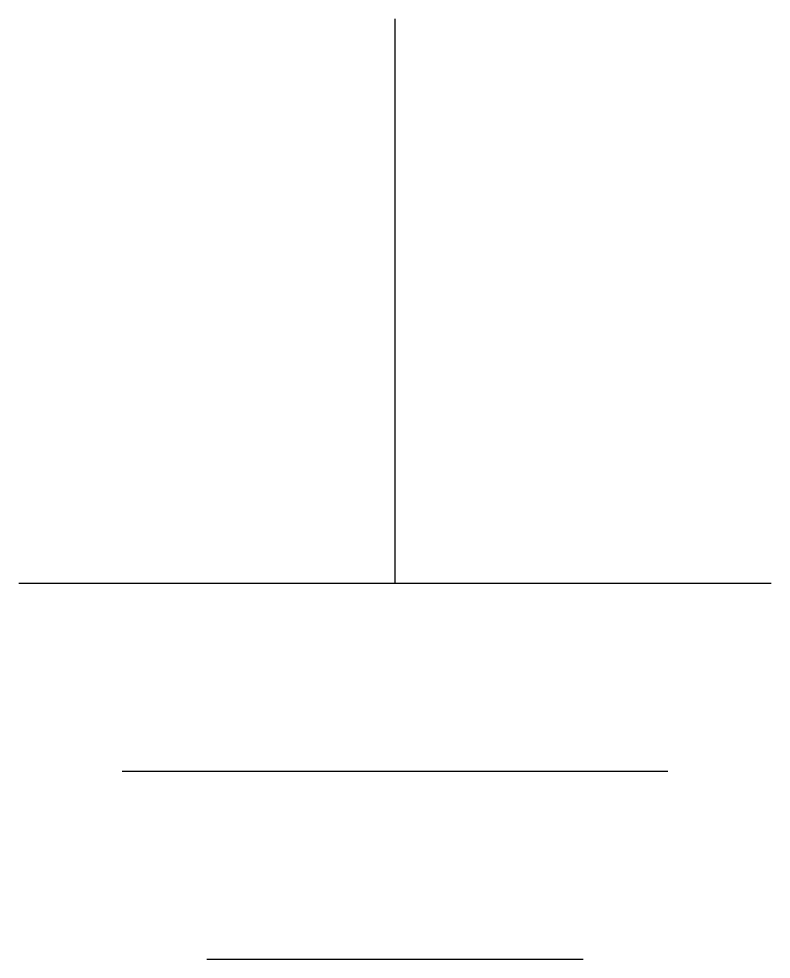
# Model space of a CAD drawing. Header units: millimetres. Extents: x 0 to 5, y 1.25 to 7.5.
import ezdxf

# ---------------------------------------------------------------- set-up
doc = ezdxf.new("R2010")
doc.units = ezdxf.units.MM
doc.layers.get('0').update_dxf_attribs({"lineweight": 25, "true_color": 0xffffff})

msp = doc.modelspace()

# ---------------------------------------------------------------- linework, layer by layer
for p, q in [((2.5, 3.75), (2.5, 7.5)), ((0, 3.75), (5, 3.75)), ((0.6874, 2.5), (4.3126, 2.5)), ((1.25, 1.25), (3.75, 1.25))]:
    msp.add_line(p, q)

doc.saveas('drawing.dxf')
